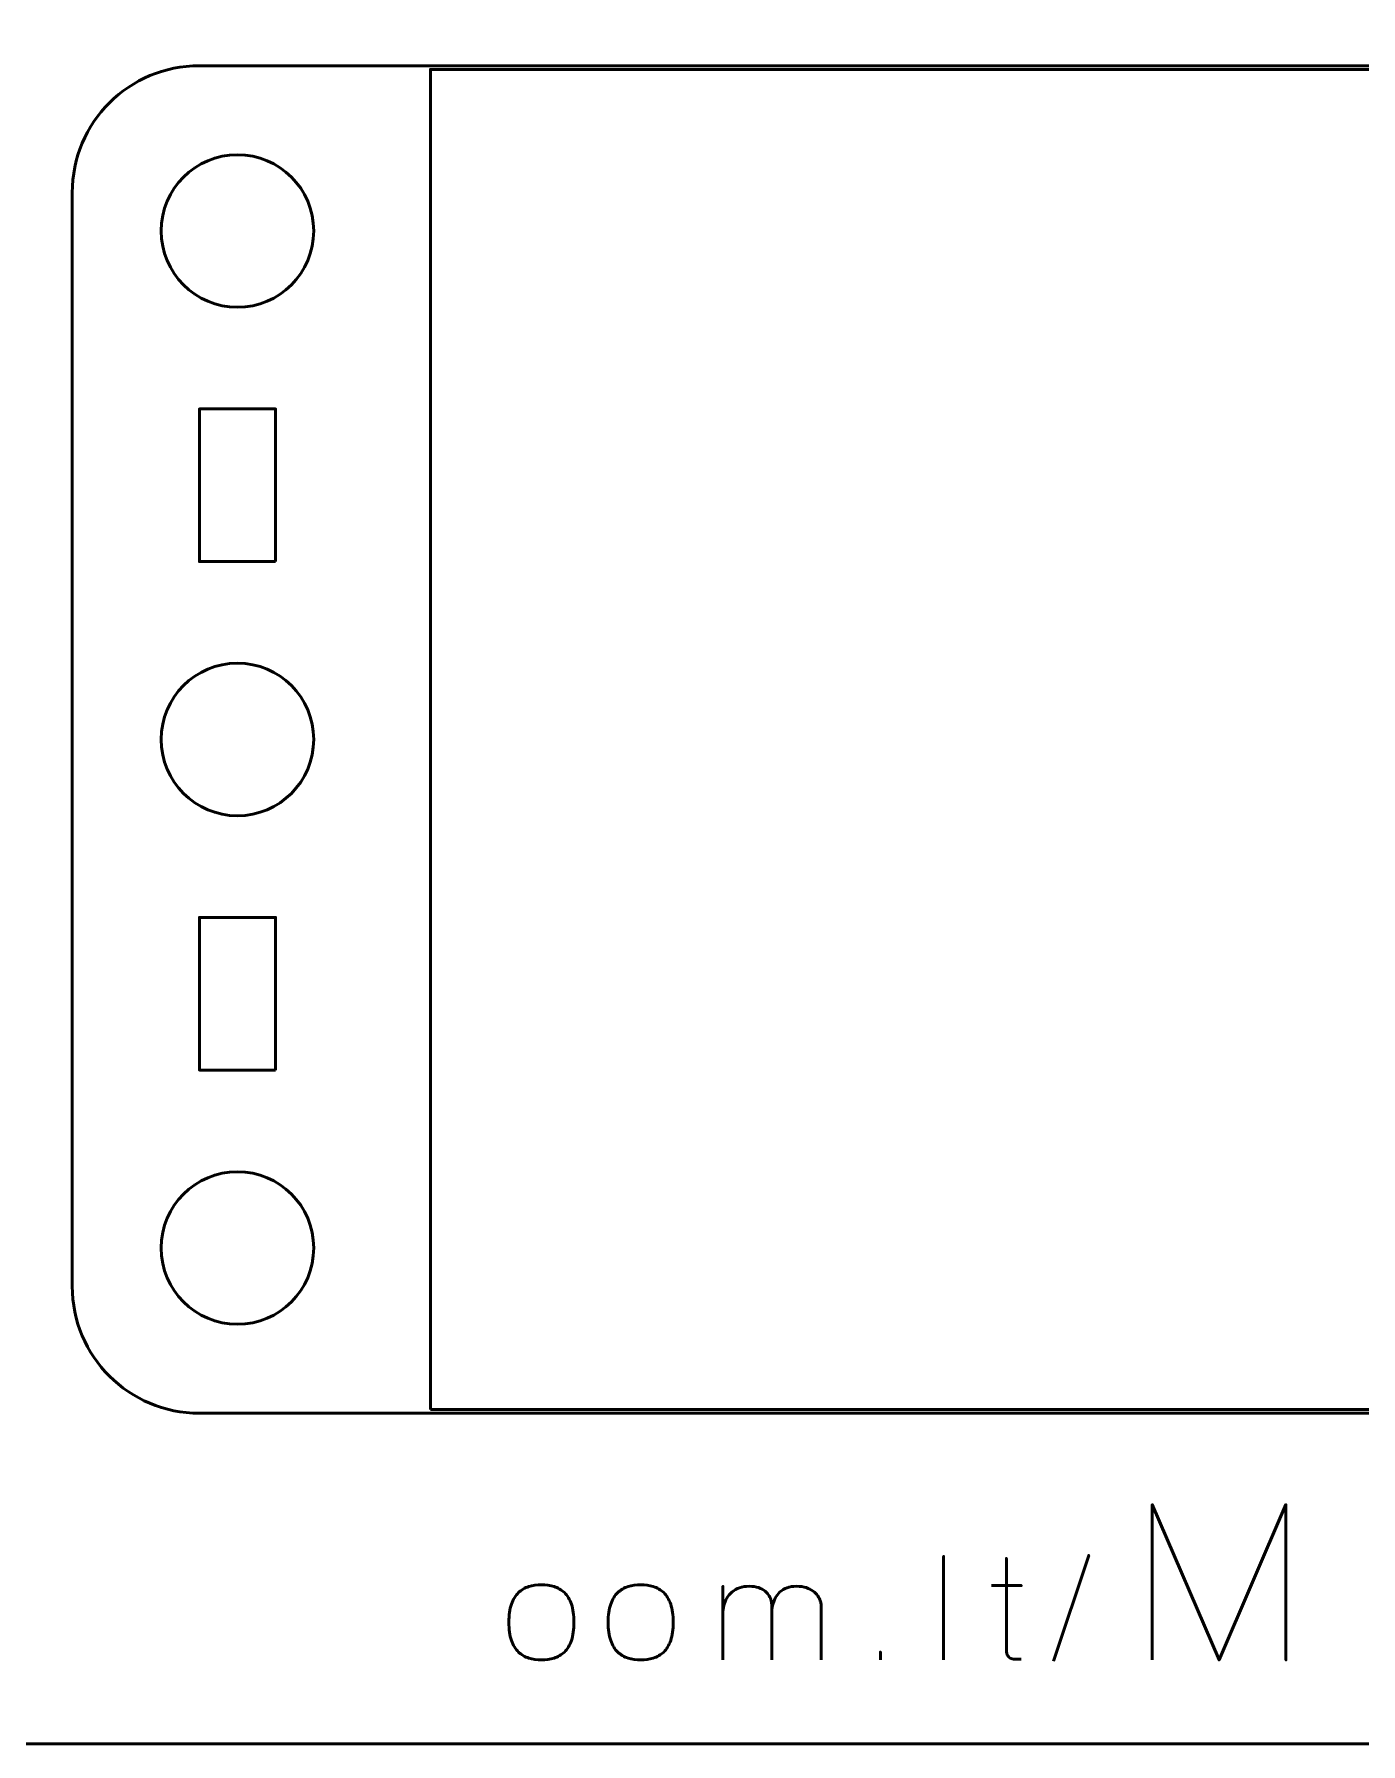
# Model space of a CAD drawing. Header units: centimetres. Extents: x -21 to 0, y -29.7 to 0.
# Drawn here: x -10.5 to -5.28, y -29.7 to -22.98 of the extents above; entities that cross this region are included whole.
import ezdxf

# ---------------------------------------------------------------- set-up
doc = ezdxf.new("R2010")
doc.units = ezdxf.units.CM
doc.header["$MEASUREMENT"] = 0
doc.layers.add('Layer 1', color=7, linetype='Continuous')

msp = doc.modelspace()

# ---------------------------------------------------------------- linework, layer by layer
at = {"layer": 'Layer 1', "color": 22, "lineweight": 53}
msp.add_open_spline([(-21.00002, -29.19996), (-21.00002, -29.19996), (-21.00002, -0.49992), (-21.00002, -0.49992), (-21.00002, -0.49992), (-21.00002, -0.22295), (-20.77693, 0.00004), (-20.49993, 0.00004), (-20.49993, 0.00004), (-20.49993, 0.00004), (-0.50008, 0.00004), (-0.50008, 0.00004), (-0.50008, 0.00004), (-0.22294, 0.00004), (0.00002, -0.22295), (0.00002, -0.49992), (0.00002, -0.49992), (0.00002, -0.49992), (0.00002, -29.19996), (0.00002, -29.19996), (0.00002, -29.19996), (0.00002, -29.47696), (-0.22294, -29.70005), (-0.50008, -29.70005), (-0.50008, -29.70005), (-0.50008, -29.70005), (-20.49993, -29.70005), (-20.49993, -29.70005), (-20.49993, -29.70005), (-20.77693, -29.70005), (-21.00002, -29.47696), (-21.00002, -29.19996)], degree=3, knots=[0, 0, 0, 0, 0.125, 0.125, 0.125, 0.125, 0.25, 0.25, 0.25, 0.25, 0.375, 0.375, 0.375, 0.375, 0.5, 0.5, 0.5, 0.5, 0.625, 0.625, 0.625, 0.625, 0.75, 0.75, 0.75, 0.75, 0.875, 0.875, 0.875, 0.875, 1, 1, 1, 1], dxfattribs=at)
at = {"layer": 'Layer 1', "color": 114, "lineweight": 53}
msp.add_open_spline([(-0.55013, -28.40002), (-0.55013, -28.40002), (-9.85003, -28.40002), (-9.85003, -28.40002), (-9.85003, -28.40002), (-10.12703, -28.40002), (-10.35013, -28.17693), (-10.35013, -27.89993), (-10.35013, -27.89993), (-10.35013, -27.89993), (-10.35013, -23.60007), (-10.35013, -23.60007), (-10.35013, -23.60007), (-10.35013, -23.32293), (-10.12703, -23.09997), (-9.85003, -23.09997), (-9.85003, -23.09997), (-9.85003, -23.09997), (-0.55013, -23.09997), (-0.55013, -23.09997), (-0.55013, -23.09997), (-0.54978, -24.86664), (-0.54978, -26.63334), (-0.55013, -28.40002)], degree=3, knots=[0, 0, 0, 0, 0.1666667, 0.1666667, 0.1666667, 0.1666667, 0.3333333, 0.3333333, 0.3333333, 0.3333333, 0.5, 0.5, 0.5, 0.5, 0.6666667, 0.6666667, 0.6666667, 0.6666667, 0.8333333, 0.8333333, 0.8333333, 0.8333333, 1, 1, 1, 1], dxfattribs=at)
at = {"layer": 'Layer 1', "color": 30, "lineweight": 53}
for points, knots in [([(-8.94108, -28.38513), (-8.94108, -28.38513), (-8.94108, -23.11485), (-8.94108, -23.11485), (-8.94108, -23.11485), (-8.94108, -23.11485), (-0.55908, -23.11485), (-0.55908, -23.11485), (-0.55908, -23.11485), (-0.55908, -23.11485), (-0.55908, -28.38513), (-0.55908, -28.38513), (-0.55908, -28.38513), (-0.55908, -28.38513), (-8.94108, -28.38513), (-8.94108, -28.38513)], [0, 0, 0, 0, 0.25, 0.25, 0.25, 0.25, 0.5, 0.5, 0.5, 0.5, 0.75, 0.75, 0.75, 0.75, 1, 1, 1, 1]), ([(-6.10004, -29.36993), (-6.10004, -29.36993), (-6.10004, -28.75948), (-6.10004, -28.75948), (-6.10004, -28.75948), (-6.10004, -28.75948), (-5.83757, -29.36993), (-5.83757, -29.36993), (-5.83757, -29.36993), (-5.83757, -29.36993), (-5.57426, -28.75948), (-5.57426, -28.75948), (-5.57426, -28.75948), (-5.57426, -28.75948), (-5.57426, -29.36993), (-5.57426, -29.36993), (-5.57426, -29.36993), (-5.57426, -29.36993), (-5.57426, -28.75948), (-5.57426, -28.75948), (-5.57426, -28.75948), (-5.57426, -28.75948), (-5.83757, -29.36993), (-5.83757, -29.36993), (-5.83757, -29.36993), (-5.83757, -29.36993), (-6.10004, -28.75948), (-6.10004, -28.75948), (-6.10004, -28.75948), (-6.10004, -28.75948), (-6.10004, -29.36993), (-6.10004, -29.36993)], [0, 0, 0, 0, 0.125, 0.125, 0.125, 0.125, 0.25, 0.25, 0.25, 0.25, 0.375, 0.375, 0.375, 0.375, 0.5, 0.5, 0.5, 0.5, 0.625, 0.625, 0.625, 0.625, 0.75, 0.75, 0.75, 0.75, 0.875, 0.875, 0.875, 0.875, 1, 1, 1, 1]), ([(-6.92131, -29.36993), (-6.92131, -29.36993), (-6.92131, -28.96297), (-6.92131, -28.96297), (-6.92131, -28.96297), (-6.92131, -28.96297), (-6.92131, -29.36993), (-6.92131, -29.36993)], [0, 0, 0, 0, 0.5, 0.5, 0.5, 0.5, 1, 1, 1, 1]), ([(-6.61651, -29.36711), (-6.62347, -29.36767), (-6.63043, -29.36786), (-6.63721, -29.36767), (-6.63721, -29.36767), (-6.64398, -29.36748), (-6.6501, -29.36645), (-6.65565, -29.36438), (-6.65565, -29.36438), (-6.6612, -29.3624), (-6.66562, -29.35883), (-6.669, -29.35375), (-6.669, -29.35375), (-6.6723, -29.34867), (-6.67399, -29.34143), (-6.67408, -29.33211), (-6.67408, -29.33211), (-6.67408, -29.32769), (-6.67408, -29.32017), (-6.67408, -29.30963), (-6.67408, -29.30963), (-6.67408, -29.299), (-6.67408, -29.2862), (-6.67408, -29.27106), (-6.67408, -29.27106), (-6.67408, -29.25591), (-6.67408, -29.23936), (-6.67408, -29.22139), (-6.67408, -29.22139), (-6.67408, -29.20342), (-6.67408, -29.18489), (-6.67408, -29.1657), (-6.67408, -29.1657), (-6.67408, -29.14651), (-6.67408, -29.1276), (-6.67408, -29.10888), (-6.67408, -29.10888), (-6.67408, -29.09016), (-6.67408, -29.07256), (-6.67408, -29.05601), (-6.67408, -29.05601), (-6.67408, -29.03945), (-6.67408, -29.02477), (-6.67408, -29.01208), (-6.67408, -29.01208), (-6.67408, -28.99928), (-6.67408, -28.98931), (-6.67408, -28.98197), (-6.67408, -28.98197), (-6.67408, -28.97473), (-6.67408, -28.97096), (-6.67408, -28.97087), (-6.67408, -28.97087), (-6.67408, -28.97096), (-6.67408, -28.97473), (-6.67408, -28.98197), (-6.67408, -28.98197), (-6.67408, -28.98931), (-6.67408, -28.99928), (-6.67408, -29.01208), (-6.67408, -29.01208), (-6.67408, -29.02477), (-6.67408, -29.03945), (-6.67408, -29.05601), (-6.67408, -29.05601), (-6.67408, -29.07256), (-6.67408, -29.09016), (-6.67408, -29.10888), (-6.67408, -29.10888), (-6.67408, -29.1276), (-6.67408, -29.14651), (-6.67408, -29.1657), (-6.67408, -29.1657), (-6.67408, -29.18489), (-6.67408, -29.20342), (-6.67408, -29.22139), (-6.67408, -29.22139), (-6.67408, -29.23936), (-6.67408, -29.25591), (-6.67408, -29.27106), (-6.67408, -29.27106), (-6.67408, -29.2862), (-6.67408, -29.299), (-6.67408, -29.30963), (-6.67408, -29.30963), (-6.67408, -29.32017), (-6.67408, -29.32769), (-6.67408, -29.33211), (-6.67408, -29.33211), (-6.67399, -29.34143), (-6.6723, -29.34867), (-6.669, -29.35375), (-6.669, -29.35375), (-6.66562, -29.35883), (-6.6612, -29.3624), (-6.65565, -29.36438), (-6.65565, -29.36438), (-6.6501, -29.36645), (-6.64398, -29.36748), (-6.63721, -29.36767), (-6.63721, -29.36767), (-6.63043, -29.36786), (-6.62347, -29.36767), (-6.61651, -29.36711)], [0, 0, 0, 0, 0.0384615, 0.0384615, 0.0384615, 0.0384615, 0.0769231, 0.0769231, 0.0769231, 0.0769231, 0.1153846, 0.1153846, 0.1153846, 0.1153846, 0.1538462, 0.1538462, 0.1538462, 0.1538462, 0.1923077, 0.1923077, 0.1923077, 0.1923077, 0.2307692, 0.2307692, 0.2307692, 0.2307692, 0.2692308, 0.2692308, 0.2692308, 0.2692308, 0.3076923, 0.3076923, 0.3076923, 0.3076923, 0.3461538, 0.3461538, 0.3461538, 0.3461538, 0.3846154, 0.3846154, 0.3846154, 0.3846154, 0.4230769, 0.4230769, 0.4230769, 0.4230769, 0.4615385, 0.4615385, 0.4615385, 0.4615385, 0.5, 0.5, 0.5, 0.5, 0.5384615, 0.5384615, 0.5384615, 0.5384615, 0.5769231, 0.5769231, 0.5769231, 0.5769231, 0.6153846, 0.6153846, 0.6153846, 0.6153846, 0.6538462, 0.6538462, 0.6538462, 0.6538462, 0.6923077, 0.6923077, 0.6923077, 0.6923077, 0.7307692, 0.7307692, 0.7307692, 0.7307692, 0.7692308, 0.7692308, 0.7692308, 0.7692308, 0.8076923, 0.8076923, 0.8076923, 0.8076923, 0.8461538, 0.8461538, 0.8461538, 0.8461538, 0.8846154, 0.8846154, 0.8846154, 0.8846154, 0.9230769, 0.9230769, 0.9230769, 0.9230769, 0.9615385, 0.9615385, 0.9615385, 0.9615385, 1, 1, 1, 1]), ([(-6.48838, -29.37557), (-6.48838, -29.37557), (-6.35009, -28.95902), (-6.35009, -28.95902), (-6.35009, -28.95902), (-6.35009, -28.95902), (-6.48838, -29.37557), (-6.48838, -29.37557)], [0, 0, 0, 0, 0.5, 0.5, 0.5, 0.5, 1, 1, 1, 1]), ([(-8.504, -29.36993), (-8.48622, -29.37002), (-8.46967, -29.36777), (-8.45424, -29.36297), (-8.45424, -29.36297), (-8.43881, -29.35817), (-8.42517, -29.35017), (-8.4135, -29.33898), (-8.4135, -29.33898), (-8.40174, -29.32779), (-8.39262, -29.31264), (-8.38594, -29.29345), (-8.38594, -29.29345), (-8.37936, -29.27435), (-8.37597, -29.25055), (-8.37587, -29.22205), (-8.37587, -29.22205), (-8.37597, -29.19364), (-8.37936, -29.16993), (-8.38594, -29.15093), (-8.38594, -29.15093), (-8.39262, -29.13192), (-8.40174, -29.11678), (-8.4135, -29.10558), (-8.4135, -29.10558), (-8.42517, -29.09448), (-8.43881, -29.08649), (-8.45424, -29.08169), (-8.45424, -29.08169), (-8.46967, -29.07689), (-8.48622, -29.07463), (-8.504, -29.07473), (-8.504, -29.07473), (-8.52159, -29.07463), (-8.53815, -29.07689), (-8.55358, -29.08169), (-8.55358, -29.08169), (-8.56901, -29.08649), (-8.58255, -29.09448), (-8.59431, -29.10558), (-8.59431, -29.10558), (-8.60607, -29.11678), (-8.61529, -29.13192), (-8.62197, -29.15093), (-8.62197, -29.15093), (-8.62865, -29.16993), (-8.63204, -29.19364), (-8.63213, -29.22205), (-8.63213, -29.22205), (-8.63204, -29.25055), (-8.62865, -29.27435), (-8.62197, -29.29345), (-8.62197, -29.29345), (-8.61529, -29.31264), (-8.60607, -29.32779), (-8.59431, -29.33898), (-8.59431, -29.33898), (-8.58255, -29.35017), (-8.56901, -29.35817), (-8.55358, -29.36297), (-8.55358, -29.36297), (-8.53815, -29.36777), (-8.52159, -29.37002), (-8.504, -29.36993)], [0, 0, 0, 0, 0.0625, 0.0625, 0.0625, 0.0625, 0.125, 0.125, 0.125, 0.125, 0.1875, 0.1875, 0.1875, 0.1875, 0.25, 0.25, 0.25, 0.25, 0.3125, 0.3125, 0.3125, 0.3125, 0.375, 0.375, 0.375, 0.375, 0.4375, 0.4375, 0.4375, 0.4375, 0.5, 0.5, 0.5, 0.5, 0.5625, 0.5625, 0.5625, 0.5625, 0.625, 0.625, 0.625, 0.625, 0.6875, 0.6875, 0.6875, 0.6875, 0.75, 0.75, 0.75, 0.75, 0.8125, 0.8125, 0.8125, 0.8125, 0.875, 0.875, 0.875, 0.875, 0.9375, 0.9375, 0.9375, 0.9375, 1, 1, 1, 1]), ([(-8.504, -29.36993), (-8.48622, -29.37002), (-8.46967, -29.36777), (-8.45424, -29.36297), (-8.45424, -29.36297), (-8.43881, -29.35817), (-8.42517, -29.35017), (-8.4135, -29.33898), (-8.4135, -29.33898), (-8.40174, -29.32779), (-8.39262, -29.31264), (-8.38594, -29.29345), (-8.38594, -29.29345), (-8.37936, -29.27435), (-8.37597, -29.25055), (-8.37587, -29.22205), (-8.37587, -29.22205), (-8.37597, -29.19364), (-8.37936, -29.16993), (-8.38594, -29.15093), (-8.38594, -29.15093), (-8.39262, -29.13192), (-8.40174, -29.11678), (-8.4135, -29.10558), (-8.4135, -29.10558), (-8.42517, -29.09448), (-8.43881, -29.08649), (-8.45424, -29.08169), (-8.45424, -29.08169), (-8.46967, -29.07689), (-8.48622, -29.07463), (-8.504, -29.07473), (-8.504, -29.07473), (-8.52159, -29.07463), (-8.53815, -29.07689), (-8.55358, -29.08169), (-8.55358, -29.08169), (-8.56901, -29.08649), (-8.58255, -29.09448), (-8.59431, -29.10558), (-8.59431, -29.10558), (-8.60607, -29.11678), (-8.61529, -29.13192), (-8.62197, -29.15093), (-8.62197, -29.15093), (-8.62865, -29.16993), (-8.63204, -29.19364), (-8.63213, -29.22205), (-8.63213, -29.22205), (-8.63204, -29.25055), (-8.62865, -29.27435), (-8.62197, -29.29345), (-8.62197, -29.29345), (-8.61529, -29.31264), (-8.60607, -29.32779), (-8.59431, -29.33898), (-8.59431, -29.33898), (-8.58255, -29.35017), (-8.56901, -29.35817), (-8.55358, -29.36297), (-8.55358, -29.36297), (-8.53815, -29.36777), (-8.52159, -29.37002), (-8.504, -29.36993)], [0, 0, 0, 0, 0.0625, 0.0625, 0.0625, 0.0625, 0.125, 0.125, 0.125, 0.125, 0.1875, 0.1875, 0.1875, 0.1875, 0.25, 0.25, 0.25, 0.25, 0.3125, 0.3125, 0.3125, 0.3125, 0.375, 0.375, 0.375, 0.375, 0.4375, 0.4375, 0.4375, 0.4375, 0.5, 0.5, 0.5, 0.5, 0.5625, 0.5625, 0.5625, 0.5625, 0.625, 0.625, 0.625, 0.625, 0.6875, 0.6875, 0.6875, 0.6875, 0.75, 0.75, 0.75, 0.75, 0.8125, 0.8125, 0.8125, 0.8125, 0.875, 0.875, 0.875, 0.875, 0.9375, 0.9375, 0.9375, 0.9375, 1, 1, 1, 1]), ([(-8.11341, -29.36993), (-8.09563, -29.37002), (-8.07908, -29.36777), (-8.06365, -29.36297), (-8.06365, -29.36297), (-8.04822, -29.35817), (-8.03458, -29.35017), (-8.02291, -29.33898), (-8.02291, -29.33898), (-8.01115, -29.32779), (-8.00203, -29.31264), (-7.99535, -29.29345), (-7.99535, -29.29345), (-7.98877, -29.27435), (-7.98538, -29.25055), (-7.98528, -29.22205), (-7.98528, -29.22205), (-7.98538, -29.19364), (-7.98877, -29.16993), (-7.99535, -29.15093), (-7.99535, -29.15093), (-8.00203, -29.13192), (-8.01115, -29.11678), (-8.02291, -29.10558), (-8.02291, -29.10558), (-8.03458, -29.09448), (-8.04822, -29.08649), (-8.06365, -29.08169), (-8.06365, -29.08169), (-8.07908, -29.07689), (-8.09563, -29.07463), (-8.11341, -29.07473), (-8.11341, -29.07473), (-8.131, -29.07463), (-8.14756, -29.07689), (-8.16299, -29.08169), (-8.16299, -29.08169), (-8.17842, -29.08649), (-8.19196, -29.09448), (-8.20372, -29.10558), (-8.20372, -29.10558), (-8.21548, -29.11678), (-8.2247, -29.13192), (-8.23138, -29.15093), (-8.23138, -29.15093), (-8.23806, -29.16993), (-8.24145, -29.19364), (-8.24154, -29.22205), (-8.24154, -29.22205), (-8.24145, -29.25055), (-8.23806, -29.27435), (-8.23138, -29.29345), (-8.23138, -29.29345), (-8.2247, -29.31264), (-8.21548, -29.32779), (-8.20372, -29.33898), (-8.20372, -29.33898), (-8.19196, -29.35017), (-8.17842, -29.35817), (-8.16299, -29.36297), (-8.16299, -29.36297), (-8.14756, -29.36777), (-8.131, -29.37002), (-8.11341, -29.36993)], [0, 0, 0, 0, 0.0625, 0.0625, 0.0625, 0.0625, 0.125, 0.125, 0.125, 0.125, 0.1875, 0.1875, 0.1875, 0.1875, 0.25, 0.25, 0.25, 0.25, 0.3125, 0.3125, 0.3125, 0.3125, 0.375, 0.375, 0.375, 0.375, 0.4375, 0.4375, 0.4375, 0.4375, 0.5, 0.5, 0.5, 0.5, 0.5625, 0.5625, 0.5625, 0.5625, 0.625, 0.625, 0.625, 0.625, 0.6875, 0.6875, 0.6875, 0.6875, 0.75, 0.75, 0.75, 0.75, 0.8125, 0.8125, 0.8125, 0.8125, 0.875, 0.875, 0.875, 0.875, 0.9375, 0.9375, 0.9375, 0.9375, 1, 1, 1, 1]), ([(-8.11341, -29.36993), (-8.09563, -29.37002), (-8.07908, -29.36777), (-8.06365, -29.36297), (-8.06365, -29.36297), (-8.04822, -29.35817), (-8.03458, -29.35017), (-8.02291, -29.33898), (-8.02291, -29.33898), (-8.01115, -29.32779), (-8.00203, -29.31264), (-7.99535, -29.29345), (-7.99535, -29.29345), (-7.98877, -29.27435), (-7.98538, -29.25055), (-7.98528, -29.22205), (-7.98528, -29.22205), (-7.98538, -29.19364), (-7.98877, -29.16993), (-7.99535, -29.15093), (-7.99535, -29.15093), (-8.00203, -29.13192), (-8.01115, -29.11678), (-8.02291, -29.10558), (-8.02291, -29.10558), (-8.03458, -29.09448), (-8.04822, -29.08649), (-8.06365, -29.08169), (-8.06365, -29.08169), (-8.07908, -29.07689), (-8.09563, -29.07463), (-8.11341, -29.07473), (-8.11341, -29.07473), (-8.131, -29.07463), (-8.14756, -29.07689), (-8.16299, -29.08169), (-8.16299, -29.08169), (-8.17842, -29.08649), (-8.19196, -29.09448), (-8.20372, -29.10558), (-8.20372, -29.10558), (-8.21548, -29.11678), (-8.2247, -29.13192), (-8.23138, -29.15093), (-8.23138, -29.15093), (-8.23806, -29.16993), (-8.24145, -29.19364), (-8.24154, -29.22205), (-8.24154, -29.22205), (-8.24145, -29.25055), (-8.23806, -29.27435), (-8.23138, -29.29345), (-8.23138, -29.29345), (-8.2247, -29.31264), (-8.21548, -29.32779), (-8.20372, -29.33898), (-8.20372, -29.33898), (-8.19196, -29.35017), (-8.17842, -29.35817), (-8.16299, -29.36297), (-8.16299, -29.36297), (-8.14756, -29.36777), (-8.131, -29.37002), (-8.11341, -29.36993)], [0, 0, 0, 0, 0.0625, 0.0625, 0.0625, 0.0625, 0.125, 0.125, 0.125, 0.125, 0.1875, 0.1875, 0.1875, 0.1875, 0.25, 0.25, 0.25, 0.25, 0.3125, 0.3125, 0.3125, 0.3125, 0.375, 0.375, 0.375, 0.375, 0.4375, 0.4375, 0.4375, 0.4375, 0.5, 0.5, 0.5, 0.5, 0.5625, 0.5625, 0.5625, 0.5625, 0.625, 0.625, 0.625, 0.625, 0.6875, 0.6875, 0.6875, 0.6875, 0.75, 0.75, 0.75, 0.75, 0.8125, 0.8125, 0.8125, 0.8125, 0.875, 0.875, 0.875, 0.875, 0.9375, 0.9375, 0.9375, 0.9375, 1, 1, 1, 1]), ([(-7.59752, -29.36993), (-7.59752, -29.36984), (-7.59752, -29.36711), (-7.59752, -29.36175), (-7.59752, -29.36175), (-7.59752, -29.35648), (-7.59752, -29.34923), (-7.59752, -29.34011), (-7.59752, -29.34011), (-7.59752, -29.33089), (-7.59752, -29.32054), (-7.59752, -29.30888), (-7.59752, -29.30888), (-7.59752, -29.29731), (-7.59752, -29.28517), (-7.59752, -29.27238), (-7.59752, -29.27238), (-7.59752, -29.25968), (-7.59752, -29.24716), (-7.59752, -29.23475), (-7.59752, -29.23475), (-7.59752, -29.22233), (-7.59752, -29.21066), (-7.59752, -29.19994), (-7.59752, -29.19994), (-7.59752, -29.18912), (-7.59752, -29.1799), (-7.59752, -29.17209), (-7.59752, -29.17209), (-7.59752, -29.16438), (-7.59752, -29.15883), (-7.59752, -29.15544), (-7.59752, -29.15544), (-7.59742, -29.15017), (-7.59827, -29.14425), (-7.59987, -29.13776), (-7.59987, -29.13776), (-7.60147, -29.13117), (-7.6042, -29.12459), (-7.60805, -29.118), (-7.60805, -29.118), (-7.61191, -29.11132), (-7.61727, -29.10521), (-7.62395, -29.09956), (-7.62395, -29.09956), (-7.63072, -29.09392), (-7.63919, -29.0894), (-7.64935, -29.08592), (-7.64935, -29.08592), (-7.65961, -29.08244), (-7.67183, -29.08056), (-7.68613, -29.08037), (-7.68613, -29.08037), (-7.70043, -29.08037), (-7.71323, -29.08235), (-7.72442, -29.0863), (-7.72442, -29.0863), (-7.73571, -29.09034), (-7.7454, -29.09589), (-7.75368, -29.10295), (-7.75368, -29.10295), (-7.76186, -29.11001), (-7.76873, -29.1181), (-7.77409, -29.12731), (-7.77409, -29.12731), (-7.77945, -29.13644), (-7.78341, -29.14613), (-7.78604, -29.15648), (-7.78604, -29.15648), (-7.78867, -29.16673), (-7.78999, -29.17717), (-7.78999, -29.18762), (-7.78999, -29.18762), (-7.78999, -29.17717), (-7.78867, -29.16673), (-7.78604, -29.15648), (-7.78604, -29.15648), (-7.78341, -29.14613), (-7.77945, -29.13644), (-7.77409, -29.12731), (-7.77409, -29.12731), (-7.76873, -29.1181), (-7.76186, -29.11001), (-7.75368, -29.10295), (-7.75368, -29.10295), (-7.7454, -29.09589), (-7.73571, -29.09034), (-7.72442, -29.0863), (-7.72442, -29.0863), (-7.71323, -29.08235), (-7.70043, -29.08037), (-7.68613, -29.08037), (-7.68613, -29.08037), (-7.67183, -29.08056), (-7.65961, -29.08244), (-7.64935, -29.08592), (-7.64935, -29.08592), (-7.63919, -29.0894), (-7.63072, -29.09392), (-7.62395, -29.09956), (-7.62395, -29.09956), (-7.61727, -29.10521), (-7.61191, -29.11132), (-7.60805, -29.118), (-7.60805, -29.118), (-7.6042, -29.12459), (-7.60147, -29.13117), (-7.59987, -29.13776), (-7.59987, -29.13776), (-7.59827, -29.14425), (-7.59742, -29.15017), (-7.59752, -29.15544), (-7.59752, -29.15544), (-7.59752, -29.15883), (-7.59752, -29.16438), (-7.59752, -29.17209), (-7.59752, -29.17209), (-7.59752, -29.1799), (-7.59752, -29.18912), (-7.59752, -29.19994), (-7.59752, -29.19994), (-7.59752, -29.21066), (-7.59752, -29.22233), (-7.59752, -29.23475), (-7.59752, -29.23475), (-7.59752, -29.24716), (-7.59752, -29.25968), (-7.59752, -29.27238), (-7.59752, -29.27238), (-7.59752, -29.28517), (-7.59752, -29.29731), (-7.59752, -29.30888), (-7.59752, -29.30888), (-7.59752, -29.32054), (-7.59752, -29.33089), (-7.59752, -29.34011), (-7.59752, -29.34011), (-7.59752, -29.34923), (-7.59752, -29.35648), (-7.59752, -29.36175), (-7.59752, -29.36175), (-7.59752, -29.36711), (-7.59752, -29.36984), (-7.59752, -29.36993)], [0, 0, 0, 0, 0.0277778, 0.0277778, 0.0277778, 0.0277778, 0.0555556, 0.0555556, 0.0555556, 0.0555556, 0.0833333, 0.0833333, 0.0833333, 0.0833333, 0.1111111, 0.1111111, 0.1111111, 0.1111111, 0.1388889, 0.1388889, 0.1388889, 0.1388889, 0.1666667, 0.1666667, 0.1666667, 0.1666667, 0.1944444, 0.1944444, 0.1944444, 0.1944444, 0.2222222, 0.2222222, 0.2222222, 0.2222222, 0.25, 0.25, 0.25, 0.25, 0.2777778, 0.2777778, 0.2777778, 0.2777778, 0.3055556, 0.3055556, 0.3055556, 0.3055556, 0.3333333, 0.3333333, 0.3333333, 0.3333333, 0.3611111, 0.3611111, 0.3611111, 0.3611111, 0.3888889, 0.3888889, 0.3888889, 0.3888889, 0.4166667, 0.4166667, 0.4166667, 0.4166667, 0.4444444, 0.4444444, 0.4444444, 0.4444444, 0.4722222, 0.4722222, 0.4722222, 0.4722222, 0.5, 0.5, 0.5, 0.5, 0.5277778, 0.5277778, 0.5277778, 0.5277778, 0.5555556, 0.5555556, 0.5555556, 0.5555556, 0.5833333, 0.5833333, 0.5833333, 0.5833333, 0.6111111, 0.6111111, 0.6111111, 0.6111111, 0.6388889, 0.6388889, 0.6388889, 0.6388889, 0.6666667, 0.6666667, 0.6666667, 0.6666667, 0.6944444, 0.6944444, 0.6944444, 0.6944444, 0.7222222, 0.7222222, 0.7222222, 0.7222222, 0.75, 0.75, 0.75, 0.75, 0.7777778, 0.7777778, 0.7777778, 0.7777778, 0.8055556, 0.8055556, 0.8055556, 0.8055556, 0.8333333, 0.8333333, 0.8333333, 0.8333333, 0.8611111, 0.8611111, 0.8611111, 0.8611111, 0.8888889, 0.8888889, 0.8888889, 0.8888889, 0.9166667, 0.9166667, 0.9166667, 0.9166667, 0.9444444, 0.9444444, 0.9444444, 0.9444444, 0.9722222, 0.9722222, 0.9722222, 0.9722222, 1, 1, 1, 1]), ([(-7.78999, -29.36993), (-7.78999, -29.36993), (-7.78999, -29.08037), (-7.78999, -29.08037), (-7.78999, -29.08037), (-7.78999, -29.08037), (-7.78999, -29.36993), (-7.78999, -29.36993)], [0, 0, 0, 0, 0.5, 0.5, 0.5, 0.5, 1, 1, 1, 1]), ([(-7.40335, -29.36993), (-7.40335, -29.36984), (-7.40335, -29.36711), (-7.40335, -29.36175), (-7.40335, -29.36175), (-7.40335, -29.35648), (-7.40335, -29.34923), (-7.40335, -29.34011), (-7.40335, -29.34011), (-7.40335, -29.33089), (-7.40335, -29.32054), (-7.40335, -29.30888), (-7.40335, -29.30888), (-7.40335, -29.29731), (-7.40335, -29.28517), (-7.40335, -29.27238), (-7.40335, -29.27238), (-7.40335, -29.25968), (-7.40335, -29.24716), (-7.40335, -29.23475), (-7.40335, -29.23475), (-7.40335, -29.22233), (-7.40335, -29.21066), (-7.40335, -29.19994), (-7.40335, -29.19994), (-7.40335, -29.18912), (-7.40335, -29.1799), (-7.40335, -29.17209), (-7.40335, -29.17209), (-7.40335, -29.16438), (-7.40335, -29.15883), (-7.40335, -29.15544), (-7.40335, -29.15544), (-7.40335, -29.15017), (-7.40438, -29.14425), (-7.40655, -29.13776), (-7.40655, -29.13776), (-7.40862, -29.13117), (-7.412, -29.12459), (-7.41671, -29.118), (-7.41671, -29.118), (-7.42132, -29.11132), (-7.42743, -29.10521), (-7.43496, -29.09956), (-7.43496, -29.09956), (-7.44248, -29.09392), (-7.45161, -29.0894), (-7.46233, -29.08592), (-7.46233, -29.08592), (-7.47306, -29.08244), (-7.48557, -29.08056), (-7.49987, -29.08037), (-7.49987, -29.08037), (-7.51417, -29.08037), (-7.52677, -29.08235), (-7.53759, -29.0863), (-7.53759, -29.0863), (-7.54832, -29.09034), (-7.55754, -29.09589), (-7.56525, -29.10295), (-7.56525, -29.10295), (-7.57287, -29.11001), (-7.57898, -29.1181), (-7.58378, -29.12731), (-7.58378, -29.12731), (-7.58858, -29.13644), (-7.59206, -29.14613), (-7.59422, -29.15648), (-7.59422, -29.15648), (-7.59648, -29.16673), (-7.59752, -29.17717), (-7.59752, -29.18762), (-7.59752, -29.18762), (-7.59752, -29.17717), (-7.59648, -29.16673), (-7.59422, -29.15648), (-7.59422, -29.15648), (-7.59206, -29.14613), (-7.58858, -29.13644), (-7.58378, -29.12731), (-7.58378, -29.12731), (-7.57898, -29.1181), (-7.57287, -29.11001), (-7.56525, -29.10295), (-7.56525, -29.10295), (-7.55754, -29.09589), (-7.54832, -29.09034), (-7.53759, -29.0863), (-7.53759, -29.0863), (-7.52677, -29.08235), (-7.51417, -29.08037), (-7.49987, -29.08037), (-7.49987, -29.08037), (-7.48557, -29.08056), (-7.47306, -29.08244), (-7.46233, -29.08592), (-7.46233, -29.08592), (-7.45161, -29.0894), (-7.44248, -29.09392), (-7.43496, -29.09956), (-7.43496, -29.09956), (-7.42743, -29.10521), (-7.42132, -29.11132), (-7.41671, -29.118), (-7.41671, -29.118), (-7.412, -29.12459), (-7.40862, -29.13117), (-7.40655, -29.13776), (-7.40655, -29.13776), (-7.40438, -29.14425), (-7.40335, -29.15017), (-7.40335, -29.15544), (-7.40335, -29.15544), (-7.40335, -29.15883), (-7.40335, -29.16438), (-7.40335, -29.17209), (-7.40335, -29.17209), (-7.40335, -29.1799), (-7.40335, -29.18912), (-7.40335, -29.19994), (-7.40335, -29.19994), (-7.40335, -29.21066), (-7.40335, -29.22233), (-7.40335, -29.23475), (-7.40335, -29.23475), (-7.40335, -29.24716), (-7.40335, -29.25968), (-7.40335, -29.27238), (-7.40335, -29.27238), (-7.40335, -29.28517), (-7.40335, -29.29731), (-7.40335, -29.30888), (-7.40335, -29.30888), (-7.40335, -29.32054), (-7.40335, -29.33089), (-7.40335, -29.34011), (-7.40335, -29.34011), (-7.40335, -29.34923), (-7.40335, -29.35648), (-7.40335, -29.36175), (-7.40335, -29.36175), (-7.40335, -29.36711), (-7.40335, -29.36984), (-7.40335, -29.36993)], [0, 0, 0, 0, 0.0277778, 0.0277778, 0.0277778, 0.0277778, 0.0555556, 0.0555556, 0.0555556, 0.0555556, 0.0833333, 0.0833333, 0.0833333, 0.0833333, 0.1111111, 0.1111111, 0.1111111, 0.1111111, 0.1388889, 0.1388889, 0.1388889, 0.1388889, 0.1666667, 0.1666667, 0.1666667, 0.1666667, 0.1944444, 0.1944444, 0.1944444, 0.1944444, 0.2222222, 0.2222222, 0.2222222, 0.2222222, 0.25, 0.25, 0.25, 0.25, 0.2777778, 0.2777778, 0.2777778, 0.2777778, 0.3055556, 0.3055556, 0.3055556, 0.3055556, 0.3333333, 0.3333333, 0.3333333, 0.3333333, 0.3611111, 0.3611111, 0.3611111, 0.3611111, 0.3888889, 0.3888889, 0.3888889, 0.3888889, 0.4166667, 0.4166667, 0.4166667, 0.4166667, 0.4444444, 0.4444444, 0.4444444, 0.4444444, 0.4722222, 0.4722222, 0.4722222, 0.4722222, 0.5, 0.5, 0.5, 0.5, 0.5277778, 0.5277778, 0.5277778, 0.5277778, 0.5555556, 0.5555556, 0.5555556, 0.5555556, 0.5833333, 0.5833333, 0.5833333, 0.5833333, 0.6111111, 0.6111111, 0.6111111, 0.6111111, 0.6388889, 0.6388889, 0.6388889, 0.6388889, 0.6666667, 0.6666667, 0.6666667, 0.6666667, 0.6944444, 0.6944444, 0.6944444, 0.6944444, 0.7222222, 0.7222222, 0.7222222, 0.7222222, 0.75, 0.75, 0.75, 0.75, 0.7777778, 0.7777778, 0.7777778, 0.7777778, 0.8055556, 0.8055556, 0.8055556, 0.8055556, 0.8333333, 0.8333333, 0.8333333, 0.8333333, 0.8611111, 0.8611111, 0.8611111, 0.8611111, 0.8888889, 0.8888889, 0.8888889, 0.8888889, 0.9166667, 0.9166667, 0.9166667, 0.9166667, 0.9444444, 0.9444444, 0.9444444, 0.9444444, 0.9722222, 0.9722222, 0.9722222, 0.9722222, 1, 1, 1, 1]), ([(-6.73335, -29.07755), (-6.73335, -29.07755), (-6.61538, -29.07755), (-6.61538, -29.07755), (-6.61538, -29.07755), (-6.61538, -29.07755), (-6.73335, -29.07755), (-6.73335, -29.07755)], [0, 0, 0, 0, 0.5, 0.5, 0.5, 0.5, 1, 1, 1, 1]), ([(-7.17023, -29.36993), (-7.17023, -29.36993), (-7.17023, -29.33889), (-7.17023, -29.33889), (-7.17023, -29.33889), (-7.17023, -29.33889), (-7.17023, -29.36993), (-7.17023, -29.36993)], [0, 0, 0, 0, 0.5, 0.5, 0.5, 0.5, 1, 1, 1, 1])]:
    msp.add_open_spline(points, degree=3, knots=knots, dxfattribs=at)
at = {"layer": 'Layer 1', "lineweight": 53}
for points in [[(-10.0001, -23.74998), (-10.0001, -23.58432), (-9.86573, -23.44999), (-9.7001, -23.44999), (-9.7001, -23.44999), (-9.53433, -23.44999), (-9.4001, -23.58432), (-9.4001, -23.74998), (-9.4001, -23.74998), (-9.4001, -23.91561), (-9.53433, -24.04998), (-9.7001, -24.04998), (-9.7001, -24.04998), (-9.86573, -24.04998), (-10.0001, -23.91561), (-10.0001, -23.74998)], [(-9.55003, -25.05), (-9.55003, -25.05), (-9.85003, -25.05), (-9.85003, -25.05), (-9.85003, -25.05), (-9.85003, -25.05), (-9.85003, -24.45), (-9.85003, -24.45), (-9.85003, -24.45), (-9.85003, -24.45), (-9.55003, -24.45), (-9.55003, -24.45), (-9.55003, -24.45), (-9.55003, -24.45), (-9.55003, -25.05), (-9.55003, -25.05)], [(-10.0001, -25.74991), (-10.0001, -25.58428), (-9.86573, -25.44991), (-9.7001, -25.44991), (-9.7001, -25.44991), (-9.53433, -25.44991), (-9.4001, -25.58428), (-9.4001, -25.74991), (-9.4001, -25.74991), (-9.4001, -25.91568), (-9.53433, -26.04991), (-9.7001, -26.04991), (-9.7001, -26.04991), (-9.86573, -26.04991), (-10.0001, -25.91568), (-10.0001, -25.74991)], [(-9.55003, -27.04997), (-9.55003, -27.04997), (-9.85003, -27.04997), (-9.85003, -27.04997), (-9.85003, -27.04997), (-9.85003, -27.04997), (-9.85003, -26.44996), (-9.85003, -26.44996), (-9.85003, -26.44996), (-9.85003, -26.44996), (-9.55003, -26.44996), (-9.55003, -26.44996), (-9.55003, -26.44996), (-9.55003, -26.44996), (-9.55003, -27.04997), (-9.55003, -27.04997)], [(-10.0001, -27.74998), (-10.0001, -27.58421), (-9.86573, -27.44998), (-9.7001, -27.44998), (-9.7001, -27.44998), (-9.53433, -27.44998), (-9.4001, -27.58421), (-9.4001, -27.74998), (-9.4001, -27.74998), (-9.4001, -27.91565), (-9.53433, -28.04999), (-9.7001, -28.04999), (-9.7001, -28.04999), (-9.86573, -28.04999), (-10.0001, -27.91565), (-10.0001, -27.74998)]]:
    msp.add_open_spline(points, degree=3, knots=[0, 0, 0, 0, 0.25, 0.25, 0.25, 0.25, 0.5, 0.5, 0.5, 0.5, 0.75, 0.75, 0.75, 0.75, 1, 1, 1, 1], dxfattribs=at)

doc.saveas('drawing.dxf')
